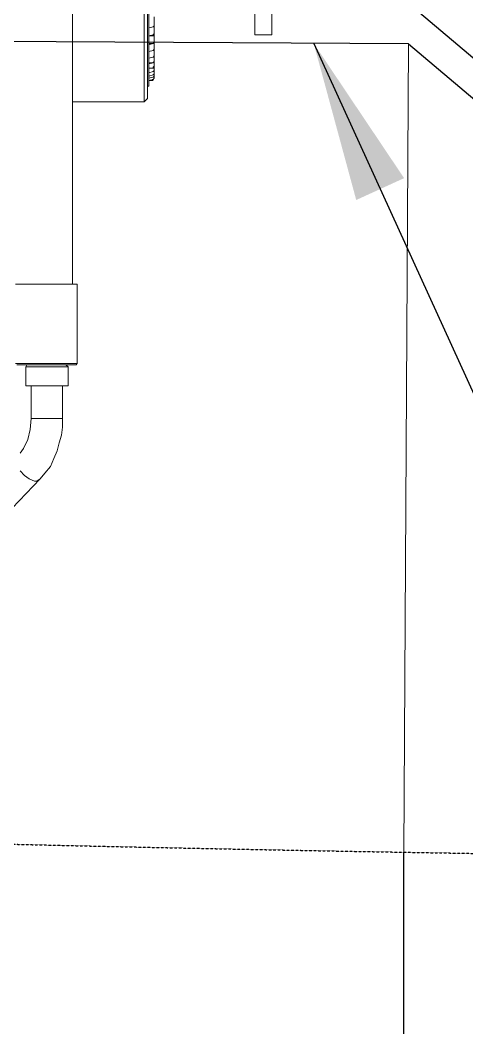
# Model space of a CAD drawing. Header units: inches. Extents: x 16065 to 240872, y 14603 to 37076.
# Drawn here: x 32424 to 32704, y 18364 to 18993 of the extents above; entities that cross this region are included whole.
import ezdxf

# ---------------------------------------------------------------- set-up
doc = ezdxf.new("R2010")
doc.units = ezdxf.units.IN
doc.header["$MEASUREMENT"] = 0
doc.linetypes.add('HIDDEN2', pattern=[0.1875, 0.125, -0.0625])
doc.layers.add('1', color=3, linetype='Continuous')
doc.layers.add('Floor', color=3, linetype='Continuous')
doc.layers.add('Dim', color=6, linetype='Continuous', lineweight=13)
doc.layers.add('hatch', color=8, linetype='Continuous', lineweight=9)
doc.styles.get("Standard").update_dxf_attribs({"font": 'arial.ttf'})
doc.dimstyles.get("Standard").update_dxf_attribs({"dimtxt": 0.18, "dimasz": 0.18, "dimexe": 0.18, "dimexo": 0.0625, "dimgap": 0.09, "dimtad": 0, "dimtih": 1, "dimtoh": 1, "dimdec": 4, "dimzin": 0, "dimdsep": 46, "dimtxsty": 'Standard', "dimcen": 0.09, "dimadec": 0, "dimazin": 0, "dimtfac": 1, "dimtdec": 4, "dimtofl": 0, "dimtmove": 0, "dimatfit": 3, "dimfxl": 1, "dimtolj": 1, "dimtzin": 0, "dimarcsym": 0})

# ---------------------------------------------------------------- blocks, each defined once
blk = doc.blocks.new('5')
at = {"layer": '1', "lineweight": 9}
for p, q in [((226.84724, -22.21017), (226.84724, -22.10285)), ((226.84916, -22.10287), (226.84916, -22.20827)), ((226.84979, -22.20127), (226.84979, -22.10287)), ((226.91013, -22.13397), (226.91013, -22.17209)), ((226.91013, -22.17208), (226.91013, -22.13397)), ((226.91964, -22.17208), (226.91964, -22.13397)), ((226.91964, -22.13397), (226.91964, -22.17209)), ((226.80659, -22.14794), (226.80659, -22.31365)), ((226.85297, -22.16191), (226.85297, -22.16701)), ((226.84979, -22.16825), (226.85233, -22.16764)), ((226.85233, -22.16764), (226.84979, -22.16825)), ((226.85297, -22.167), (226.85233, -22.16764)), ((226.85233, -22.16763), (226.85233, -22.16763)), ((226.85233, -22.16763), (226.85233, -22.16763)), ((226.85233, -22.16763), (226.85297, -22.16763)), ((226.85233, -22.16763), (226.85233, -22.16763)), ((226.85297, -22.17142), (226.85233, -22.17207)), ((226.85297, -22.16763), (226.85297, -22.167)), ((226.85297, -22.16701), (226.85297, -22.17142)), ((226.85297, -22.17142), (226.85297, -22.1765)), ((226.85297, -22.17207), (226.85297, -22.17142)), ((226.84979, -22.17271), (226.85233, -22.17207)), ((226.85233, -22.17271), (226.84979, -22.17271)), ((226.84979, -22.17778), (226.85233, -22.17715)), ((226.85233, -22.17715), (226.84979, -22.17715)), ((226.85233, -22.17207), (226.85233, -22.17271)), ((226.85233, -22.17271), (226.85297, -22.17207)), ((226.85233, -22.17208), (226.85233, -22.17208)), ((226.85233, -22.17271), (226.85233, -22.17271)), ((226.85233, -22.17714), (226.85297, -22.17651)), ((226.85297, -22.17651), (226.85233, -22.17714)), ((226.85233, -22.17714), (226.85233, -22.17714)), ((226.85233, -22.17714), (226.85233, -22.17714)), ((226.85233, -22.17714), (226.85233, -22.17714)), ((226.85297, -22.1765), (226.85297, -22.18033)), ((226.85297, -22.17651), (226.85297, -22.17651)), ((226.91964, -22.17208), (226.91012, -22.17208)), ((226.91012, -22.17208), (226.91964, -22.17208)), ((226.84979, -22.18158), (226.85233, -22.18095)), ((226.85233, -22.18095), (226.84979, -22.18158)), ((226.85297, -22.18033), (226.85233, -22.18095)), ((226.85233, -22.18095), (226.85233, -22.18095)), ((226.85233, -22.18095), (226.85233, -22.18095)), ((226.85233, -22.18095), (226.85297, -22.18095)), ((226.85233, -22.18095), (226.85233, -22.18095)), ((226.85297, -22.18033), (226.85297, -22.18415)), ((226.85297, -22.18095), (226.85297, -22.18034)), ((226.84979, -22.18541), (226.85233, -22.18478)), ((226.85233, -22.18478), (226.84979, -22.18541)), ((226.84979, -22.18858), (226.85233, -22.18795)), ((226.85233, -22.18795), (226.84979, -22.18795)), ((226.85297, -22.18414), (226.85233, -22.18478)), ((226.85233, -22.18477), (226.85233, -22.18477)), ((226.85233, -22.18477), (226.85233, -22.18477)), ((226.85233, -22.18477), (226.85297, -22.18477)), ((226.85233, -22.18477), (226.85233, -22.18477)), ((226.85233, -22.18794), (226.85297, -22.18731)), ((226.85297, -22.18731), (226.85233, -22.18794)), ((226.85233, -22.18794), (226.85233, -22.18794)), ((226.85233, -22.18794), (226.85233, -22.18794)), ((226.85233, -22.18794), (226.85233, -22.18794)), ((226.85297, -22.18477), (226.85297, -22.18414)), ((226.85297, -22.18414), (226.85297, -22.18414)), ((226.85297, -22.18415), (226.85297, -22.18668)), ((226.85297, -22.18667), (226.85297, -22.18731)), ((226.85297, -22.18731), (226.85297, -22.18986)), ((226.85297, -22.18731), (226.85297, -22.18731)), ((226.84979, -22.19111), (226.85233, -22.19111)), ((226.85233, -22.19111), (226.84979, -22.19111)), ((226.84979, -22.19367), (226.85233, -22.19302)), ((226.85233, -22.19302), (226.84979, -22.19367)), ((226.85297, -22.18987), (226.85233, -22.19048)), ((226.85233, -22.19111), (226.85297, -22.19048)), ((226.85233, -22.19048), (226.85233, -22.19111)), ((226.85233, -22.19111), (226.85233, -22.19111)), ((226.85233, -22.19111), (226.85233, -22.19111)), ((226.85233, -22.19303), (226.85297, -22.19239)), ((226.85297, -22.1924), (226.85233, -22.19303)), ((226.85233, -22.19303), (226.85233, -22.19303)), ((226.85233, -22.19303), (226.85233, -22.19303)), ((226.85233, -22.19303), (226.85233, -22.19303)), ((226.85297, -22.1943), (226.85233, -22.19493)), ((226.85297, -22.18986), (226.85297, -22.19239)), ((226.85297, -22.19239), (226.85297, -22.19431)), ((226.85297, -22.1924), (226.85297, -22.1924)), ((226.85297, -22.1943), (226.85297, -22.1943)), ((226.85297, -22.19431), (226.85297, -22.19558)), ((226.84979, -22.19557), (226.85233, -22.19494)), ((226.85233, -22.19494), (226.84979, -22.19557)), ((226.84979, -22.19682), (226.85233, -22.19619)), ((226.85233, -22.19619), (226.84979, -22.19682)), ((226.84979, -22.19811), (226.85233, -22.19748)), ((226.85233, -22.19811), (226.84979, -22.19811)), ((226.85169, -22.19747), (226.85233, -22.19747)), ((226.85233, -22.19494), (226.85233, -22.19494)), ((226.85233, -22.19494), (226.85233, -22.19494)), ((226.85233, -22.19494), (226.85297, -22.19494)), ((226.85233, -22.19494), (226.85233, -22.19494)), ((226.85297, -22.19557), (226.85233, -22.1962)), ((226.85233, -22.19619), (226.85233, -22.19619)), ((226.85233, -22.19619), (226.85233, -22.19619)), ((226.85297, -22.19682), (226.85233, -22.19748)), ((226.85297, -22.19683), (226.85233, -22.19748)), ((226.85233, -22.19747), (226.85233, -22.19747)), ((226.85297, -22.19558), (226.85297, -22.19619)), ((226.85297, -22.19619), (226.85297, -22.19683)), ((226.84916, -22.20127), (226.84979, -22.20127)), ((226.80659, -22.21017), (226.84724, -22.21017)), ((226.84916, -22.20827), (226.84724, -22.21017)), ((226.80914, -22.31365), (226.7742, -22.31365)), ((226.80851, -22.31365), (226.77485, -22.31365)), ((226.80914, -22.31365), (226.80851, -22.31365)), ((226.80914, -22.31364), (226.80914, -22.35876)), ((226.80914, -22.35876), (226.7742, -22.35876)), ((226.80851, -22.35939), (226.77485, -22.35939)), ((226.78057, -22.35939), (226.77993, -22.36068)), ((226.80278, -22.35939), (226.80407, -22.36068)), ((226.80914, -22.35876), (226.80851, -22.35939)), ((226.77993, -22.36066), (226.77993, -22.37146)), ((226.80407, -22.36067), (226.77993, -22.36067)), ((226.80407, -22.37146), (226.80407, -22.36066)), ((226.77993, -22.37146), (226.80407, -22.37146)), ((226.7831, -22.37146), (226.7831, -22.38986)), ((226.80088, -22.38986), (226.80088, -22.37146)), ((226.78248, -22.3962), (226.78311, -22.38985)), ((226.7831, -22.38986), (226.80088, -22.38986)), ((226.80088, -22.39494), (226.80088, -22.38986)), ((226.78121, -22.40195), (226.78248, -22.3962)), ((226.79898, -22.40384), (226.80026, -22.39939)), ((226.80026, -22.39939), (226.80088, -22.39494)), ((226.77865, -22.40703), (226.78121, -22.40195)), ((226.79773, -22.40828), (226.79898, -22.40384)), ((226.77675, -22.40956), (226.77865, -22.40703)), ((226.79582, -22.41273), (226.79773, -22.40828)), ((226.79073, -22.42099), (226.79392, -22.41716)), ((226.79392, -22.41716), (226.79582, -22.41273)), ((226.77929, -22.42225), (226.77675, -22.4197)), ((226.78182, -22.42415), (226.77929, -22.42225)), ((226.78819, -22.42416), (226.79073, -22.42099)), ((226.69675, -22.51943), (226.78818, -22.42415)), ((226.78501, -22.42544), (226.78182, -22.42415)), ((226.7863, -22.42544), (226.78501, -22.42544)), ((226.78819, -22.42415), (226.7863, -22.42544))]:
    blk.add_line(p, q, dxfattribs=at)

msp = doc.modelspace()

# ---------------------------------------------------------------- linework, layer by layer
for p, q in [((32667.35368, 19003.53182), (33269.18469, 18494.22092)), ((32667.09588, 18978.3015), (30812.19631, 18989.23779)), ((32667.20492, 18978.30115), (33269.03593, 18468.99025))]:
    msp.add_line(p, q)
msp.add_open_spline([(19700.7453, 21216.29254), (20897.07389, 20708.05365), (22824.48941, 19850.93499), (26868.44058, 18287.01634), (30516.36333, 17530.31409), (35462.14712, 17530.31409), (39099.37122, 17545.28939), (41523.6453, 17530.19254)], degree=3, knots=[0, 0, 0, 0, 3.550687011, 7.088547091, 10.454405696, 13.763203424, 20.37636341, 20.37636341, 20.37636341, 20.37636341])
at = {"linetype": 'HIDDEN2'}
msp.add_open_spline([(29639.17189, 18702.65593), (29946.81305, 18655.56281), (31338.49931, 18478.69105), (32763.24881, 18465.10668), (33871.25745, 18465.31412)], degree=3, knots=[9.608878035, 9.608878035, 9.608878035, 9.608878035, 10.454405696, 13.444136606, 13.444136606, 13.444136606, 13.444136606], dxfattribs=at)
at = {"layer": 'Dim'}
msp.add_line((32664.17189, 18473.59497), (32667.14758, 18978.3012), dxfattribs=at)
at = {"layer": 'Floor'}
msp.add_line((32664.17189, 17530.31409), (32664.17189, 18473.59497), dxfattribs=at)

# ---------------------------------------------------------------- block references
at = {"layer": 'Dim', "xscale": 1100, "yscale": 1100, "zscale": 1100}
msp.add_blockref('5', (-217029.94002, 43373.34849), dxfattribs=at)

# ---------------------------------------------------------------- leaders
at = {"layer": 'hatch', "ltscale": 0.5}
msp.add_leader([(32607.92258, 18978.65038), (33666.42221, 16659.54787), (34919.49263, 16647.82058)], dimstyle='Standard', override={"dimasz": 100, "dimtad": 0}, dxfattribs=at)

doc.saveas('drawing.dxf')
